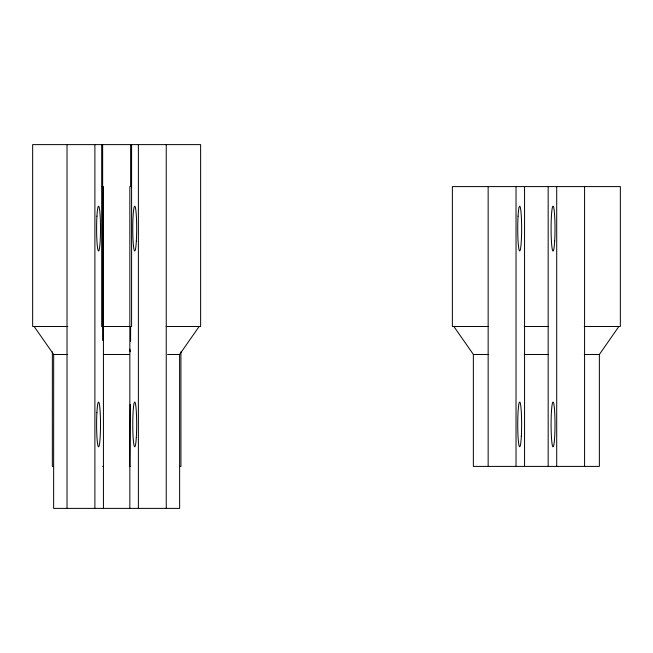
<?xml version="1.0" encoding="UTF-8"?>
<svg xmlns="http://www.w3.org/2000/svg" width="653" height="653" viewBox="0 0 653 653"><rect width="100%" height="100%" fill="white"/><g stroke="black" fill="none" stroke-linecap="round" stroke-linejoin="round"><path stroke-width="0.98" d="M34.136 326.5L53.677 354.481L53.636 508.385L179.64 508.385L179.599 354.481L199.132 326.5M130.584 341.454L130.624 326.5L131.588 326.5L131.588 144.615M130.274 404.338L129.841 466.405L130.624 466.405M488.42 354.481L473.36 354.481L473.36 466.405L599.364 466.405L599.364 354.481L618.864 326.5M101.688 186.595L103.435 186.595L103.435 508.385M131.588 186.595L129.841 186.595L129.841 508.385M67.839 326.5L32.65 326.5L32.65 144.615L200.626 144.615L200.626 326.5L166.14 326.5M102.643 326.5L101.688 326.5L101.688 144.615M102.921 326.5L130.347 326.5M488.517 326.5L452.374 326.5L452.374 186.595L620.35 186.595L620.35 326.5L584.206 326.5M524.245 326.5L548.479 326.5M53.677 354.481L67.708 354.481M103.664 354.481L129.604 354.481M167.568 354.481L179.599 354.481M524.245 354.481L548.479 354.481M584.304 354.481L599.364 354.481M53.366 466.405L52.354 466.405L52.354 351.845M102.643 466.405L103.435 466.405M179.91 466.405L180.922 466.405L180.922 351.845M453.868 326.5L473.401 354.481M102.905 327.218L103.435 328.663M129.841 349.175L130.265 351.722M584.582 186.595L584.582 466.405M556.707 186.595L556.707 466.405M548.169 186.595L548.169 466.405M524.555 186.595L524.555 466.405M516.025 186.595L516.025 466.405M488.15 186.595L488.15 466.405M166.254 144.615L166.254 508.385M138.379 144.615L138.379 508.385M130.624 144.615L130.624 186.595M102.643 144.615L102.643 340.433M94.897 144.615L94.897 508.385M67.022 144.615L67.022 508.385M96.93 216.176A22.382 1.951 90 0 0 98.432 250.907A22.382 1.951 90 0 0 100.301 218.608A22.382 1.951 90 0 0 96.93 216.176M96.897 412.704A22.382 1.951 90 0 0 98.497 446.815A22.382 1.951 90 0 0 100.268 413.79A22.382 1.951 90 0 0 96.897 412.704M136.346 240.949A22.382 1.951 -90 0 0 134.844 206.226A22.382 1.951 -90 0 0 132.967 238.516A22.382 1.951 -90 0 0 136.346 240.949M136.306 437.461A22.382 1.951 -90 0 0 134.91 402.158A22.382 1.951 -90 0 0 132.943 433.69A22.382 1.951 -90 0 0 136.306 437.461M518.058 216.176A22.382 1.951 90 0 0 519.559 250.907A22.382 1.951 90 0 0 521.429 218.608A22.382 1.951 90 0 0 518.058 216.176M521.339 436.171A22.382 1.951 -90 0 0 519.739 402.06A22.382 1.951 -90 0 0 517.968 435.078A22.382 1.951 -90 0 0 521.339 436.171M554.675 240.949A22.382 1.951 -90 0 0 553.164 206.226A22.382 1.951 -90 0 0 551.295 238.516A22.382 1.951 -90 0 0 554.675 240.949M551.459 411.406A22.382 1.951 90 0 0 552.854 446.717A22.382 1.951 90 0 0 554.821 415.186A22.382 1.951 90 0 0 551.459 411.406"/></g></svg>
